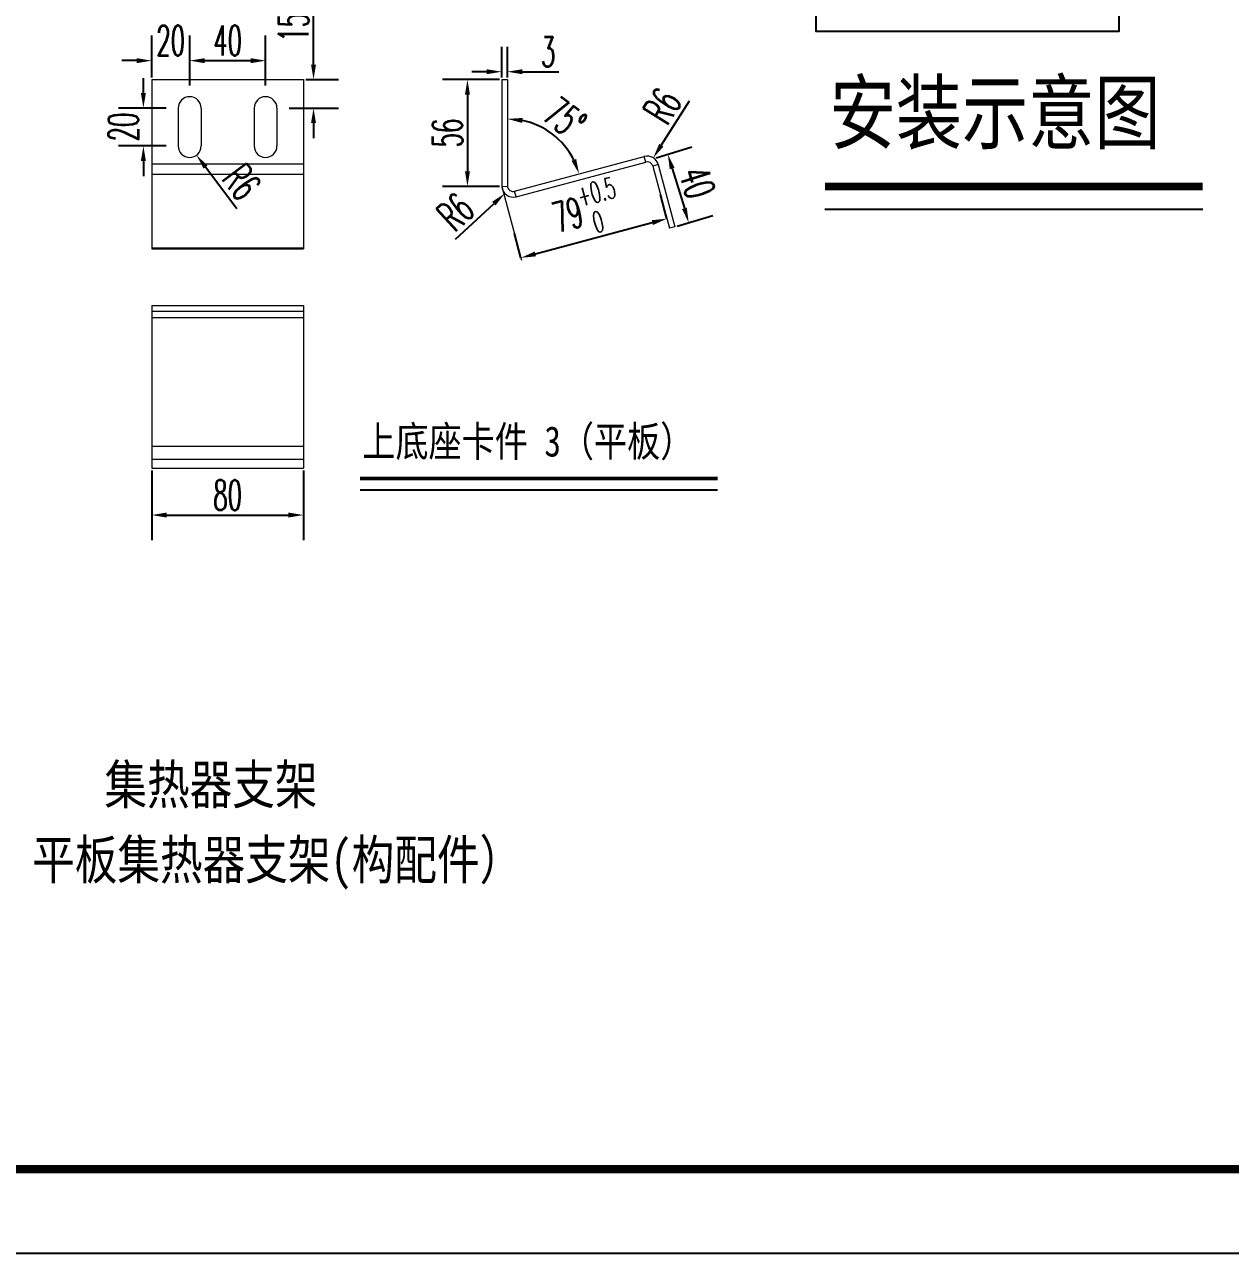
# Model space of a CAD drawing. Extents: x 27938 to 1042331, y -235042 to 1535213.
# Drawn here: x 723344 to 737652, y 797065 to 811651 of the extents above; entities that cross this region are included whole.
import ezdxf

# ---------------------------------------------------------------- set-up
doc = ezdxf.new("R2010")
doc.units = 0
doc.header["$LTSCALE"] = 1000
doc.header["$MEASUREMENT"] = 0
doc.layers.add('yichutu', color=7, linetype='Continuous', true_color=0xffffff, plot=False)
for name, color, linetype in [('图框', 140, 'Continuous'), ('实线层', 7, 'Continuous'), ('底图', 7, 'Continuous'), ('面层', 11, 'Continuous')]:
    doc.layers.add(name, color=color, linetype=linetype)
doc.layers.add('文字层', color=7, linetype='Continuous', lineweight=9)
doc.styles.add('_TWT_DIM', font='', dxfattribs={"width": 0.8, "height": 3.5})
doc.styles.add('DIM_FONT', font='SIMPLEX.shx', dxfattribs={"width": 0.56})
doc.styles.add('样式 1', font='simhei.ttf', dxfattribs={"width": 0.8, "height": 45})
doc.styles.get('_TWT_DIM').set_extended_font_data('FangSong_GB2312')
doc.dimstyles.new('副本 (2) jifenbiaozhu14', dxfattribs={"dimtxt": 39.6, "dimasz": 19.8, "dimexe": 33, "dimexo": 3, "dimgap": 6.599999999999999, "dimtad": 1, "dimdec": 0, "dimlfac": 0.4, "dimzin": 0, "dimdsep": 46, "dimtxsty": 'DIM_FONT', "dimcen": 0, "dimadec": 0, "dimazin": 0, "dimtfac": 1, "dimtdec": 0, "dimtofl": 0, "dimtmove": 0, "dimatfit": 3, "dimfxl": 1, "dimtolj": 1, "dimtzin": 0, "dimarcsym": 2})

# ---------------------------------------------------------------- blocks, each defined once
blk = doc.blocks.new('TK')
at = {"layer": '图框'}
blk.add_lwpolyline([(465375.0184975343, 548713.6539831527), (549475.0184975343, 548713.6539831527), (549475.0184975343, 489313.6539831527), (465375.0184975343, 489313.6539831527)], close=True, dxfattribs=at)
blk.add_lwpolyline([(465375.0184975343, 548713.6539831527), (549475.0184975343, 548713.6539831527), (549475.0184975343, 489313.6539831527), (465375.0184975343, 489313.6539831527)], close=True, dxfattribs=at)
at = {"layer": '图框', "const_width": 100}
blk.add_lwpolyline([(548475.0184975343, 490313.6539831527), (548475.0184975343, 547713.6539831527), (467875.0184975343, 547713.6539831527), (467875.0184975343, 490313.6539831527)], close=True, dxfattribs=at)
blk = doc.blocks.new('yct-841-594-84100-59399.9999999999-100-1000.0')
at = {"layer": 'yichutu', "color": 7, "true_color": 0xffffff}
blk.add_lwpolyline([(0, 0), (0, 59399.99999999994), (84100, 59399.99999999994), (84100, 0)], close=True, dxfattribs=at)
blk = doc.blocks.new('*D1017')
at = {"layer": 'Defpoints', "color": 0, "ltscale": 3}
for p in [(1219.881604956012, 822.3594609069987), (1169.881604956012, 797.3217878726427), (1219.881604956012, 786.7449345359346)]:
    blk.add_point(p, dxfattribs=at)
at = {"layer": '实线层', "color": 0, "lineweight": -2, "ltscale": 3}
for p, q in [((1169.881604956012, 800.3217878726427), (1169.881604956012, 855.3594609069987)), ((1219.881604956012, 789.7449345359346), (1219.881604956012, 855.3594609069987)), ((1150.081604956012, 822.3594609069987), (1130.281604956012, 822.3594609069987)), ((1239.681604956012, 822.3594609069987), (1259.481604956012, 822.3594609069987))]:
    blk.add_line(p, q, dxfattribs=at)
at = {"layer": '实线层', "color": 0, "ltscale": 3}
for points in [[(1150.081604956012, 825.6594609069987), (1150.081604956012, 819.0594609069988), (1169.881604956012, 822.3594609069987)], [(1239.681604956012, 825.6594609069987), (1239.681604956012, 819.0594609069988), (1219.881604956012, 822.3594609069987)]]:
    blk.add_solid(points, dxfattribs=at)
at = {"layer": '实线层', "color": 0, "lineweight": 0, "ltscale": 3, "insert": (1194.881604956012, 848.7594609069987), "char_height": 39.6, "attachment_point": 5, "style": 'DIM_FONT'}
blk.add_mtext('\\A1;20', dxfattribs=at)
blk = doc.blocks.new('*D1018')
at = {"layer": 'Defpoints', "color": 0, "ltscale": 3}
for p in [(1319.881604956012, 822.3594609069987), (1219.881604956012, 786.7449345359346), (1319.881604956012, 786.7449345359346)]:
    blk.add_point(p, dxfattribs=at)
at = {"layer": '实线层', "color": 0, "lineweight": -2, "ltscale": 3}
for p, q in [((1219.881604956012, 789.7449345359346), (1219.881604956012, 855.3594609069987)), ((1319.881604956012, 789.7449345359346), (1319.881604956012, 855.3594609069987)), ((1239.681604956012, 822.3594609069987), (1300.081604956012, 822.3594609069987))]:
    blk.add_line(p, q, dxfattribs=at)
at = {"layer": '实线层', "color": 0, "ltscale": 3}
for points in [[(1239.681604956012, 825.6594609069987), (1239.681604956012, 819.0594609069988), (1219.881604956012, 822.3594609069987)], [(1300.081604956012, 825.6594609069987), (1300.081604956012, 819.0594609069988), (1319.881604956012, 822.3594609069987)]]:
    blk.add_solid(points, dxfattribs=at)
at = {"layer": '实线层', "color": 0, "lineweight": 0, "ltscale": 3, "insert": (1269.881604956012, 848.7594609069987), "char_height": 39.6, "attachment_point": 5, "style": 'DIM_FONT'}
blk.add_mtext('\\A1;40', dxfattribs=at)
blk = doc.blocks.new('*D1019')
at = {"layer": 'Defpoints', "color": 0, "ltscale": 3}
for p in [(1638.801834741156, 797.3217878726427), (1713.830307948641, 710.5562380160129), (1819.202895858107, 695.938192459813), (1638.801834741156, 656.5835165466996), (1648.222420600723, 650.1241121931233)]:
    blk.add_point(p, dxfattribs=at)
at = {"layer": '实线层', "color": 0, "lineweight": -2, "ltscale": 3}
blk.add_arc((1638.801834741156, 647.599873819825), 97.94271583251772, 26.60267165547396, 78.39732834452117, dxfattribs=at)
at = {"layer": '实线层', "color": 0, "ltscale": 3}
for points in [[(1658.166863795203, 740.2581171397921), (1658.833988445001, 746.8243142661076), (1638.801834741156, 745.5425896523429)], [(1729.46058147433, 692.6306233656921), (1723.290786654341, 690.286773566911), (1733.407233460679, 672.9493140063369)]]:
    blk.add_solid(points, dxfattribs=at)
at = {"layer": '实线层', "color": 0, "lineweight": 0, "ltscale": 3, "insert": (1714.496884118189, 746.2475827664338), "char_height": 39.6, "attachment_point": 5, "rotation": 322.49999999999744, "style": 'DIM_FONT'}
blk.add_mtext('\\A1;75°', dxfattribs=at)
blk = doc.blocks.new('*D1020')
at = {"layer": 'Defpoints', "color": 0, "ltscale": 3}
for p in [(1169.881604956012, 285.0224668394076), (1369.881604956012, 285.0224668394076), (1369.881604956012, 223.0934372296906)]:
    blk.add_point(p, dxfattribs=at)
at = {"layer": '实线层', "color": 0, "lineweight": -2, "ltscale": 3}
for p, q in [((1169.881604956012, 282.0224668394076), (1169.881604956012, 190.0934372296906)), ((1369.881604956012, 282.0224668394076), (1369.881604956012, 190.0934372296906)), ((1189.681604956012, 223.0934372296906), (1350.081604956012, 223.0934372296906))]:
    blk.add_line(p, q, dxfattribs=at)
at = {"layer": '实线层', "color": 0, "ltscale": 3}
for points in [[(1189.681604956012, 226.3934372296906), (1189.681604956012, 219.7934372296906), (1169.881604956012, 223.0934372296906)], [(1350.081604956012, 226.3934372296906), (1350.081604956012, 219.7934372296906), (1369.881604956012, 223.0934372296906)]]:
    blk.add_solid(points, dxfattribs=at)
at = {"layer": '实线层', "color": 0, "lineweight": -2, "ltscale": 3, "insert": (1269.881604956012, 249.4934372296906), "char_height": 39.6, "attachment_point": 5, "style": 'DIM_FONT'}
blk.add_mtext('\\A1;80', dxfattribs=at)
blk = doc.blocks.new('*D1021')
at = {"layer": 'Defpoints', "color": 0, "ltscale": 3}
for p in [(1631.301834741156, 797.3217878726427), (1586.063897357802, 656.5835165466997), (1631.301834741156, 656.5835165466997)]:
    blk.add_point(p, dxfattribs=at)
at = {"layer": '实线层', "color": 0, "lineweight": -2, "ltscale": 3}
for p, q in [((1628.301834741156, 797.3217878726427), (1553.063897357802, 797.3217878726427)), ((1586.063897357802, 777.5217878726428), (1586.063897357802, 676.3835165466996)), ((1628.301834741156, 656.5835165466997), (1553.063897357802, 656.5835165466997))]:
    blk.add_line(p, q, dxfattribs=at)
at = {"layer": '实线层', "color": 0, "ltscale": 3}
for points in [[(1582.763897357803, 777.5217878726428), (1589.363897357802, 777.5217878726428), (1586.063897357802, 797.3217878726427)], [(1582.763897357803, 676.3835165466996), (1589.363897357802, 676.3835165466996), (1586.063897357802, 656.5835165466997)]]:
    blk.add_solid(points, dxfattribs=at)
at = {"layer": '实线层', "color": 0, "lineweight": 0, "ltscale": 3, "insert": (1559.663897357802, 726.9526522096714), "char_height": 39.6, "attachment_point": 5, "rotation": 90, "style": 'DIM_FONT'}
blk.add_mtext('\\A1;56', dxfattribs=at)
blk = doc.blocks.new('*D1022')
at = {"layer": 'Defpoints', "color": 0, "ltscale": 3}
for p in [(1631.301834741156, 797.3217878726427), (1638.801834741156, 807.7729428926832), (1638.801834741156, 797.3217878726427)]:
    blk.add_point(p, dxfattribs=at)
at = {"layer": '实线层', "color": 0, "lineweight": -2, "ltscale": 3}
for p, q in [((1631.301834741156, 800.3217878726427), (1631.301834741156, 840.7729428926832)), ((1638.801834741156, 800.3217878726427), (1638.801834741156, 840.7729428926832)), ((1611.501834741156, 807.7729428926832), (1591.701834741156, 807.7729428926832)), ((1658.601834741156, 807.7729428926832), (1706.385834741156, 807.7729428926832))]:
    blk.add_line(p, q, dxfattribs=at)
at = {"layer": '实线层', "color": 0, "ltscale": 3}
for points in [[(1611.501834741156, 811.0729428926832), (1611.501834741156, 804.4729428926832), (1631.301834741156, 807.7729428926832)], [(1658.601834741156, 811.0729428926832), (1658.601834741156, 804.4729428926832), (1638.801834741156, 807.7729428926832)]]:
    blk.add_solid(points, dxfattribs=at)
at = {"layer": '实线层', "color": 0, "lineweight": 0, "ltscale": 3, "insert": (1692.393834741156, 834.1729428926832), "char_height": 39.6, "attachment_point": 5, "style": 'DIM_FONT'}
blk.add_mtext('\\A1;3', dxfattribs=at)
blk = doc.blocks.new('*D1023')
at = {"layer": 'Defpoints', "color": 0, "ltscale": 3}
for p in [(1823.085181534538, 681.4493050655002), (1831.09393347778, 694.1323603880156)]:
    blk.add_point(p, dxfattribs=at)
at = {"layer": '实线层', "color": 0, "lineweight": -2, "ltscale": 3}
blk.add_line((1878.454488969085, 769.1348763428485), (1841.665486042803, 710.873993413648), dxfattribs=at)
at = {"layer": '实线层', "color": 0, "ltscale": 3}
blk.add_solid([(1838.875213871864, 712.6359188411519), (1844.455758213742, 709.1120679861441), (1831.09393347778, 694.1323603880156)], dxfattribs=at)
at = {"layer": '实线层', "color": 0, "lineweight": 0, "ltscale": 3, "insert": (1843.023586420946, 762.470654811096), "char_height": 39.6, "attachment_point": 5, "rotation": 57.729519014809, "style": 'DIM_FONT'}
blk.add_mtext('\\A1;R6', dxfattribs=at)
blk = doc.blocks.new('*D1024')
at = {"layer": 'Defpoints', "color": 0, "ltscale": 3}
for p in [(1646.281277762275, 657.3685558902871), (1635.281150277719, 647.1706543739347)]:
    blk.add_point(p, dxfattribs=at)
at = {"layer": '实线层', "color": 0, "lineweight": -2, "ltscale": 3}
blk.add_line((1570.230796387029, 586.8643439686707), (1620.760981998547, 633.7094243727597), dxfattribs=at)
at = {"layer": '实线层', "color": 0, "ltscale": 3}
blk.add_solid([(1618.517443665018, 636.1294524192883), (1623.004520332076, 631.2893963262312), (1635.281150277719, 647.1706543739347)], dxfattribs=at)
at = {"layer": '实线层', "color": 0, "lineweight": 0, "ltscale": 3, "insert": (1570.287498384968, 622.9164935423569), "char_height": 39.6, "attachment_point": 5, "rotation": 42.832711814928466, "style": 'DIM_FONT'}
blk.add_mtext('\\A1;R6', dxfattribs=at)
blk = doc.blocks.new('*D1025')
at = {"layer": 'Defpoints', "color": 0, "ltscale": 3}
for p in [(1848.948203500858, 613.9049678387137), (1849.724660636173, 611.0071903598146), (1657.327471239739, 559.4545188350602)]:
    blk.add_point(p, dxfattribs=at)
at = {"layer": '实线层', "color": 0, "lineweight": -2, "ltscale": 3}
for p, q in [((1848.948203500866, 613.9049678386818), (1840.40717501248, 645.7805201062546)), ((1675.676345464948, 567.4769134069859), (1829.822872140333, 608.7803507456874)), ((1656.551014104432, 562.3522963139276), (1648.009985616047, 594.2278485815003))]:
    blk.add_line(p, q, dxfattribs=at)
at = {"layer": '实线层', "color": 0, "ltscale": 3}
for points in [[(1828.968769291496, 611.9679059724415), (1830.676974989171, 605.5927955189333), (1848.948203500858, 613.9049678387137)], [(1674.822242616111, 570.66446863374), (1676.530448313786, 564.2893581802317), (1656.551014104424, 562.3522963139594)]]:
    blk.add_solid(points, dxfattribs=at)
at = {"layer": '实线层', "color": 0, "lineweight": 0, "ltscale": 3, "insert": (1742.671195186356, 625.7417837520348), "char_height": 39.6, "attachment_point": 5, "rotation": 14.999999999989475, "style": 'DIM_FONT'}
blk.add_mtext('\\A1;79{\\H0.7x;\\S+0.5^  0;}', dxfattribs=at)
blk = doc.blocks.new('*D1034')
at = {"layer": 'Defpoints', "color": 0, "ltscale": 3}
for p in [(1191.982929286329, 759.8217878726427), (1158.826262429138, 709.8217878726427), (1191.982929286329, 709.8217878726427)]:
    blk.add_point(p, dxfattribs=at)
at = {"layer": '实线层', "color": 0, "lineweight": -2, "ltscale": 3}
for p, q in [((1158.826262429138, 779.6217878726427), (1158.826262429138, 799.4217878726428)), ((1188.982929286329, 759.8217878726427), (1125.826262429138, 759.8217878726427)), ((1188.982929286329, 709.8217878726427), (1125.826262429138, 709.8217878726427)), ((1158.826262429138, 690.0217878726428), (1158.826262429138, 670.2217878726427))]:
    blk.add_line(p, q, dxfattribs=at)
at = {"layer": '实线层', "color": 0, "ltscale": 3}
for points in [[(1155.526262429138, 779.6217878726427), (1162.126262429138, 779.6217878726427), (1158.826262429138, 759.8217878726427)], [(1155.526262429138, 690.0217878726428), (1162.126262429138, 690.0217878726428), (1158.826262429138, 709.8217878726427)]]:
    blk.add_solid(points, dxfattribs=at)
at = {"layer": '实线层', "color": 0, "lineweight": 0, "ltscale": 3, "insert": (1132.426262429138, 734.8217878726429), "char_height": 39.6, "attachment_point": 5, "rotation": 90, "style": 'DIM_FONT'}
blk.add_mtext('\\A1;20', dxfattribs=at)
blk = doc.blocks.new('*D1035')
at = {"layer": 'Defpoints', "color": 0, "ltscale": 3}
for p in [(1219.881604955997, 709.8217878726356), (1228.88493997675, 697.8242898624667)]:
    blk.add_point(p, dxfattribs=at)
at = {"layer": '实线层', "color": 0, "lineweight": -2, "ltscale": 3}
blk.add_line((1282.127061955481, 626.875885629518), (1240.769342204145, 681.9875924890407), dxfattribs=at)
at = {"layer": '实线层', "color": 0, "ltscale": 3}
blk.add_solid([(1243.408791766383, 683.9683261936066), (1238.129892641908, 680.0068587844748), (1228.88493997675, 697.8242898624667)], dxfattribs=at)
at = {"layer": '实线层', "color": 0, "lineweight": 0, "ltscale": 3, "insert": (1288.505999691412, 662.3592600090938), "char_height": 39.6, "attachment_point": 5, "rotation": 306.88582285708793, "style": 'DIM_FONT'}
blk.add_mtext('\\A1;R6', dxfattribs=at)
blk = doc.blocks.new('*D1036')
at = {"layer": 'Defpoints', "color": 0, "ltscale": 3}
for p in [(1369.881604956012, 797.3217878726427), (1348.072703436963, 759.8217878726427), (1383.148838064415, 759.8217878726427)]:
    blk.add_point(p, dxfattribs=at)
at = {"layer": '实线层', "color": 0, "lineweight": -2, "ltscale": 3}
for p, q in [((1383.148838064415, 817.1217878726427), (1383.148838064415, 888.5903593012455)), ((1372.881604956012, 797.3217878726427), (1416.148838064415, 797.3217878726427)), ((1351.072703436963, 759.8217878726427), (1416.148838064415, 759.8217878726427)), ((1383.148838064415, 740.0217878726428), (1383.148838064415, 720.2217878726427))]:
    blk.add_line(p, q, dxfattribs=at)
at = {"layer": '实线层', "color": 0, "ltscale": 3}
for points in [[(1379.848838064415, 817.1217878726427), (1386.448838064415, 817.1217878726427), (1383.148838064415, 797.3217878726427)], [(1379.848838064415, 740.0217878726428), (1386.448838064415, 740.0217878726428), (1383.148838064415, 759.8217878726427)]]:
    blk.add_solid(points, dxfattribs=at)
at = {"layer": '实线层', "color": 0, "lineweight": 0, "ltscale": 3, "insert": (1356.748838064415, 866.1503593012458), "char_height": 39.6, "attachment_point": 5, "rotation": 90, "style": 'DIM_FONT'}
blk.add_mtext('\\A1;15', dxfattribs=at)
blk = doc.blocks.new('*D994')
at = {"layer": 'Defpoints', "color": 0, "ltscale": 3}
for p in [(1831.949733772562, 693.549706447986), (1859.60655686447, 603.1052263493765), (1877.854273058022, 608.6851562472118)]:
    blk.add_point(p, dxfattribs=at)
at = {"layer": '实线层', "color": 0, "lineweight": -2, "ltscale": 3}
for p, q in [((1834.818602180383, 694.4269715496546), (1881.755002452147, 708.779552464176)), ((1855.987399637127, 680.1951048542016), (1872.064323387009, 627.6196877388315)), ((1862.475425272291, 603.9824914510451), (1909.411825544054, 618.3350723655666))]:
    blk.add_line(p, q, dxfattribs=at)
at = {"layer": '实线层', "color": 0, "ltscale": 3}
for points in [[(1859.14315488573, 681.1600964660371), (1852.831644388524, 679.2301132423661), (1850.197449966114, 699.1296363458213)], [(1875.220078635612, 628.584679350667), (1868.908568138405, 626.654696126996), (1877.854273058022, 608.6851562472118)]]:
    blk.add_solid(points, dxfattribs=at)
at = {"layer": '实线层', "color": 0, "lineweight": 0, "ltscale": 3, "insert": (1889.271903500894, 661.6273291912008), "char_height": 39.6, "attachment_point": 5, "rotation": 287.0029954605244, "style": 'DIM_FONT'}
blk.add_mtext('\\A1;40', dxfattribs=at)
blk = doc.blocks.new('A$C07F076BB')
at = {"layer": '文字层', "color": 7, "char_height": 25.74, "attachment_point": 4, "style": '样式 1'}
for s, insert, width in [('{\\fSimSun|b0|i0|c134|p2;集热器支架}', (51.59425359452143, 71.29088144301204), 535.2690846275439), ('{\\fSimSun|b0|i0|c134|p2;平板集热器\\C0;支架(构配件）}', (3.95669205696322, 19.79446422902402), 400.7611879675318)]:
    blk.add_mtext(s, dxfattribs=dict(at, insert=insert, width=width))
blk = doc.blocks.new('A$C58C7770C')
at = {"linetype": 'Continuous', "lineweight": 0}
for p, q in [((1169.881604956012, 797.3217878726427), (1169.881604956012, 672.5189250143012)), ((1169.881604956012, 797.3217878726427), (1369.881604956012, 797.3217878726427)), ((1369.881604956012, 797.3217878726427), (1369.881604956012, 672.5189250143012)), ((1631.301834741156, 797.3217878726427), (1638.801834741156, 797.3217878726427)), ((1631.301834741156, 797.3217878726427), (1631.301834741156, 656.5835165466997)), ((1638.801834741156, 797.3217878726427), (1638.801834741156, 656.5835165466997)), ((1204.881604956012, 759.8217878726427), (1204.881604956012, 709.8217878726427)), ((1234.881604956012, 759.8217878726427), (1234.881604956012, 709.8217878726427)), ((1304.881604956012, 759.8217878726427), (1304.881604956012, 709.8217878726427)), ((1334.881604956012, 759.8217878726427), (1334.881604956012, 709.8217878726427)), ((1369.881604956012, 685.6428649366717), (1169.881604956012, 685.6428649366717)), ((1648.222420600723, 650.1241121931234), (1819.202895858107, 695.9381924598129)), ((1650.163563439171, 642.879668495967), (1821.144038696322, 688.6937487625983)), ((1821.144038696322, 688.6937487625983), (1819.202895858107, 695.9381924598129)), ((1837.574068929083, 685.3315907419892), (1830.329625231694, 683.3904479037737)), ((1830.329625231694, 683.3904479037737), (1852.329244065346, 601.2867526691407)), ((1837.574068929083, 685.3315907419892), (1859.573687762502, 603.2278955074726)), ((1169.881604956012, 672.7304614511086), (1169.881604956012, 575.4337356856558)), ((1169.881604956012, 672.7304614511086), (1369.881604956012, 672.7304614511086)), ((1369.881604956012, 672.7304614511086), (1369.881604956012, 575.4337356856558)), ((1631.301834741156, 656.5835165466997), (1638.791556251716, 656.9760362185189)), ((1650.163563439171, 642.879668495967), (1648.222420600723, 650.1241121931234)), ((1859.573687762502, 603.2278955074726), (1852.329244065346, 601.2867526691407)), ((1169.881604956012, 575.4337356856558), (1369.881604956012, 575.4337356856558)), ((1169.881604956012, 575.4337356856558), (1169.881604956012, 574.3899374285247)), ((1169.881604956012, 574.3899374285247), (1369.881604956012, 574.3899374285247)), ((1369.881604956012, 575.4337356856558), (1369.881604956012, 574.3899374285247)), ((1169.881604956012, 499.5420503399801), (1169.881604956012, 492.0420503399801)), ((1169.881604956012, 499.5420503399801), (1369.881604956012, 499.5420503399801)), ((1169.881604956012, 492.0420503399801), (1369.881604956012, 492.0420503399801)), ((1169.881604956012, 492.0420503399801), (1169.881604956012, 483.4982520827325)), ((1369.881604956012, 499.5420503399801), (1369.881604956012, 492.0420503399801)), ((1369.881604956012, 492.0420503399801), (1369.881604956012, 483.4982520827325)), ((1169.881604956012, 483.4982520827325), (1369.881604956012, 483.4982520827325)), ((1169.881604956012, 483.4982520827325), (1169.881604956012, 313.7937979664421)), ((1369.881604956012, 483.4982520827325), (1369.881604956012, 313.7937979664421)), ((1169.881604956012, 313.7937979664421), (1369.881604956012, 313.7937979664421)), ((1169.881604956012, 313.7937979664421), (1169.881604956012, 296.8521804209449)), ((1369.881604956012, 313.7937979664421), (1369.881604956012, 296.8521804209449)), ((1169.881604956012, 296.8521804209449), (1369.881604956012, 296.8521804209449)), ((1169.881604956012, 296.8521804209449), (1169.881604956012, 285.0224668394076)), ((1369.881604956012, 296.8521804209449), (1369.881604956012, 285.0224668394076)), ((1169.881604956012, 285.0224668394076), (1369.881604956012, 285.0224668394076))]:
    blk.add_line(p, q, dxfattribs=at)
for centre, radius, start, end in [((1219.881604956012, 759.8217878726427), 15, 0, 180), ((1319.881604956012, 759.8217878726427), 15, 0, 180), ((1219.881604956012, 709.8217878726427), 15, 180, 0), ((1319.881604956012, 709.8217878726427), 15, 180, 0), ((1823.085181534538, 681.4493050655001), 15.00000000000008, 15.00000000065048, 104.9999999934023), ((1823.085181534538, 681.4493050655001), 7.500000000000191, 15.00000000065048, 104.9999999934023), ((1646.281277762275, 657.3685558902798), 15, 182.9999999992798, 284.9999999934023), ((1646.281277762275, 657.3685558902798), 7.499999999999998, 182.9999999992798, 284.9999999934023)]:
    blk.add_arc(centre, radius, start, end, dxfattribs=at)
at = {"layer": '实线层', "lineweight": 0, "ltscale": 3}
blk.add_line((1631.301834741156, 656.5835165466997), (1657.32747123974, 559.4545188350603), dxfattribs=at)
at = {"layer": '实线层', "color": 7}
for points, const_width in [([(2057.341659649523, 656.3502854519757), (2555.617619977114, 656.3502854519757)], 10), ([(1444.427137826584, 271.3391652712598), (1915.818174122847, 271.3391652712598)], 5)]:
    blk.add_lwpolyline(points, dxfattribs=dict(at, const_width=const_width))
at = {"layer": '文字层', "color": 7, "linetype": 'ByBlock', "lineweight": -2}
for points in [[(2057.341659649523, 626.3502854519757), (2555.617619977114, 626.3502854519757)], [(1444.427137826584, 256.3391652712598), (1915.818174122847, 256.3391652712598)]]:
    blk.add_lwpolyline(points, dxfattribs=at)
at = {"layer": '文字层', "color": 7, "lineweight": -2, "attachment_point": 1, "style": '_TWT_DIM'}
for s, insert, char_height, width in [('{\\fSimSun|b0|i0|c134|p2;安装示意图}', (2063.564954107642, 794.1915425198385), 80, 1028.212247563526), ('{\\fSimSun|b0|i0|c134|p2;上底座卡件 3（平板）}', (1447.53878505576, 340.2597938051913), 40, 514.106123781763)]:
    blk.add_mtext(s, dxfattribs=dict(at, insert=insert, char_height=char_height, width=width))
at = {"layer": '实线层', "lineweight": 0, "ltscale": 3}
dim = blk.add_linear_dim(base=(1383.148838064415, 759.8217878726427), p1=(1369.881604956012, 797.3217878726427), p2=(1348.072703436963, 759.8217878726427), angle=90, dimstyle='副本 (2) jifenbiaozhu14', dxfattribs=at)
dim.commit()
dim.dimension.update_dxf_attribs({"geometry": '*D1036', "text_midpoint": (1383.148838064415, 866.1503593012458), "dimtype": 128})
dim = blk.add_linear_dim(base=(1219.881604956012, 822.3594609069987), p1=(1169.881604956012, 797.3217878726427), p2=(1219.881604956012, 786.7449345359346), dimstyle='副本 (2) jifenbiaozhu14', dxfattribs=at)
dim.commit()
dim.dimension.update_dxf_attribs({"geometry": '*D1017', "text_midpoint": (1194.881604956012, 822.3594609069987), "dimtype": 128})
for base, p1, p2, picture, middle in [((1319.881604956012, 822.3594609069987), (1219.881604956012, 786.7449345359346), (1319.881604956012, 786.7449345359346), '*D1018', (1269.881604956012, 848.7594609069987)), ((1638.801834741156, 807.7729428926832), (1631.301834741156, 797.3217878726427), (1638.801834741156, 797.3217878726427), '*D1022', (1692.393834741156, 834.1729428926832))]:
    dim = blk.add_linear_dim(base=base, p1=p1, p2=p2, dimstyle='副本 (2) jifenbiaozhu14', dxfattribs=at)
    dim.commit()
    dim.dimension.update_dxf_attribs({"geometry": picture, "text_midpoint": middle})
for base, p1, p2, picture, middle in [((1158.826262429138, 709.8217878726427), (1191.982929286329, 759.8217878726427), (1191.982929286329, 709.8217878726427), '*D1034', (1132.426262429138, 734.8217878726429)), ((1586.063897357802, 656.5835165466997), (1631.301834741156, 797.3217878726427), (1631.301834741156, 656.5835165466997), '*D1021', (1559.663897357802, 726.9526522096714))]:
    dim = blk.add_linear_dim(base=base, p1=p1, p2=p2, angle=90, dimstyle='副本 (2) jifenbiaozhu14', dxfattribs=at)
    dim.commit()
    dim.dimension.update_dxf_attribs({"geometry": picture, "text_midpoint": middle})
dim = blk.add_angular_dim_2l(base=(1713.830307948641, 710.5562380160129), line1=((1648.222420600723, 650.1241121931234), (1819.202895858107, 695.9381924598129)), line2=((1638.801834741156, 797.3217878726427), (1638.801834741156, 656.5835165466997)), dimstyle='副本 (2) jifenbiaozhu14', dxfattribs=at)
dim.commit()
dim.dimension.update_dxf_attribs({"geometry": '*D1019', "text_midpoint": (1714.496884118189, 746.2475827664338)})
dim = blk.add_radius_dim(center=(1823.085181534538, 681.4493050655001), mpoint=(1831.09393347778, 694.1323603880155), dimstyle='副本 (2) jifenbiaozhu14', dxfattribs=at)
dim.commit()
dim.dimension.update_dxf_attribs({"geometry": '*D1023', "text_midpoint": (1843.023586420946, 762.4706548110959)})
for center, mpoint, picture, middle, set_off in [((1219.881604956012, 709.8217878726427), (1228.884939976764, 697.8242898624738), '*D1035', (1288.505999691426, 662.3592600091009), (1.455191522836685e-11, 7.16227077646181e-12)), ((1646.281277762275, 657.3685558902798), (1635.281150277719, 647.1706543739274), '*D1024', (1570.287498384968, 622.9164935423496), (0, -7.275957614183426e-12))]:
    dim = blk.add_radius_dim(center=center, mpoint=mpoint, dimstyle='副本 (2) jifenbiaozhu14', dxfattribs=at)
    dim.commit()
    dim.dimension.update_dxf_attribs({"geometry": picture, "text_midpoint": middle, "insert": set_off})
for p1, p2, distance, text, picture, middle in [((1657.32747123974, 559.4545188350603), (1849.724660636173, 611.0071903598146), 3.000000000032751, '79{\\H0.7x;\\S+0.5^  0;}', '*D1025', (1742.671195186356, 625.7417837520348)), ((1831.949733772562, 693.549706447986), (1859.60655686447, 603.1052263493766), 19.081791423898874, '40', '*D994', (1889.271903500894, 661.6273291912008))]:
    dim = blk.add_aligned_dim(p1=p1, p2=p2, distance=distance, text=text, dimstyle='副本 (2) jifenbiaozhu14', dxfattribs=at)
    dim.commit()
    dim.dimension.update_dxf_attribs({"geometry": picture, "text_midpoint": middle})
at = {"layer": '实线层', "lineweight": -2, "ltscale": 3}
dim = blk.add_linear_dim(base=(1369.881604956012, 223.0934372296906), p1=(1169.881604956012, 285.0224668394076), p2=(1369.881604956012, 285.0224668394076), dimstyle='副本 (2) jifenbiaozhu14', dxfattribs=at)
dim.commit()
dim.dimension.update_dxf_attribs({"geometry": '*D1020', "text_midpoint": (1269.881604956012, 249.4934372296906)})

msp = doc.modelspace()

# ---------------------------------------------------------------- linework, layer by layer
at = {"layer": '面层'}
msp.add_lwpolyline([(736040.7025055903, 816973.867317084), (736040.7025055903, 817276.4069311094), (736333.2025055924, 817297.8540583893), (736333.2025055924, 814408.8673170996), (736333.2025055924, 817297.8540583752), (736040.7025055903, 817276.4069310947), (734983.2025055903, 817198.8673170845), (734758.2025055903, 817198.8673170845), (734758.2025055903, 816523.8673170845), (734983.2025055924, 816523.8673170845), (734983.2025055903, 812473.8673170845), (733183.2025055903, 812473.8673170845), (732733.2025055903, 812473.8673170845), (732733.2025055903, 811573.8673170834), (733183.2025055903, 811573.8673170834), (736333.2025055924, 811573.8673170834), (736333.2025055924, 813103.8673170845), (736447.1676865491, 813103.8673170845)], dxfattribs=at)

# ---------------------------------------------------------------- block references
msp.add_blockref('TK', (202139.0943141588, 307751.6795938155))
at = {"layer": 'yichutu'}
msp.add_blockref('yct-841-594-84100-59399.9999999999-100-1000.0', (667514.1128116932, 797065.3335769683), dxfattribs=at)
at = {"layer": '底图'}
for name, p, xscale, yscale, zscale in [('A$C58C7770C', (714323.8423741361, 803821.7212737605), 9, 9, 9), ('A$C07F076BB', (723362.7241438896, 801320.6384633202), 18, 18, 18)]:
    msp.add_blockref(name, p, dxfattribs=dict(at, xscale=xscale, yscale=yscale, zscale=zscale))

doc.saveas('drawing.dxf')
